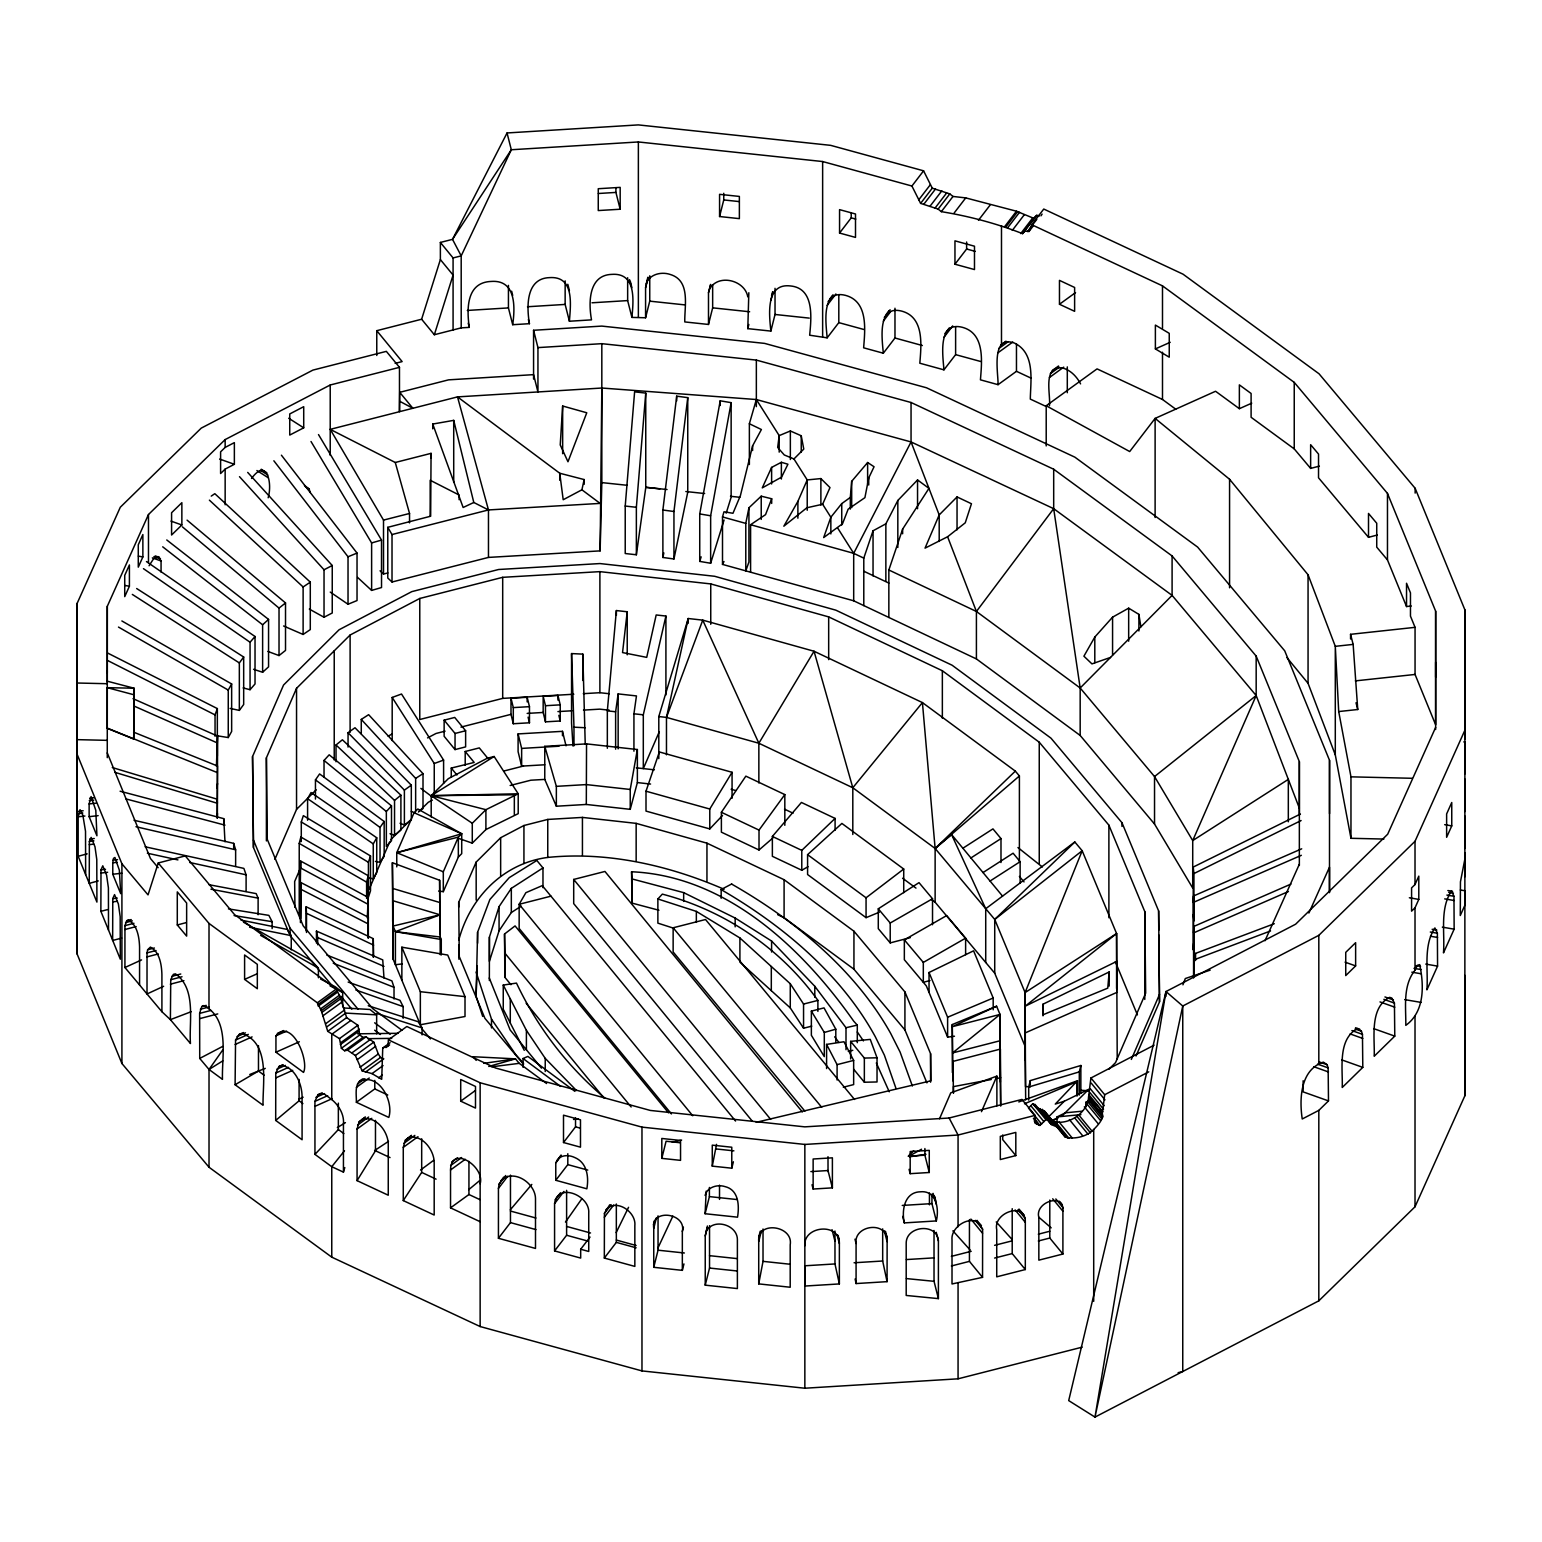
<?xml version="1.0" encoding="UTF-8"?>
<svg xmlns="http://www.w3.org/2000/svg" width="1542" height="1542" viewBox="0 0 1542 1542"><rect width="100%" height="100%" fill="white"/><g stroke="black" fill="none" stroke-linecap="round" stroke-linejoin="round"><path stroke-width="1.5" d="M1082.214 1347.149L958.064 1378.818L804.847 1388.224L641.973 1370.915L480.14 1326.544L331.761 1257.154L209.018 1167.236L121.914 1063.498L77.1 953.958L77.139 603.365L120.295 507.241L201.25 428.117L312.93 370.099L386.348 351.364L399.474 367.343L399.474 411.695L399.725 392.323L448.568 379.852L533.571 374.648L537.946 391.957L537.946 347.605L533.571 330.277L601.785 326.094L764.659 343.403L926.491 387.774L1074.87 457.164L1197.614 547.082L1284.717 650.82L1329.532 760.36L1329.532 813.694M107.265 757.642L107.304 606.276L148.475 514.527L225.151 439.586L330.219 384.999L399.474 367.343M1299.347 865.447L1299.366 761.69L1256.171 656.102L1172.093 555.949L1053.687 469.231L911.052 402.501L756.351 360.096L601.823 343.673L537.946 347.605M1329.493 892.008L1329.532 760.36M1435.641 729.482L1435.641 611.172L1387.472 493.401L1294.239 382.377L1162.495 285.868L1031.733 224.708L1043.761 209.037L1183.042 274.187L1319.027 373.781L1415.151 488.294L1464.9 609.88L1464.861 1095.784L1415.016 1206.788L1318.815 1300.831L1094.993 1417.098L1068.702 1400.599L1165.983 991.545L1295.608 924.217L1387.684 834.222L1435.602 727.477M1464.861 1095.784L1464.9 975.373M1464.861 876.82L1464.861 853.015L1464.861 854.866M1464.861 848.524L1464.861 816.258L1464.861 818.166M1464.881 811.535L1464.881 779.288L1464.881 781.177M1464.9 773.949L1464.9 741.798L1463.782 741.933M1464.861 739.119L1464.9 609.88M77.139 669.96L77.139 672.139M107.285 670.674L107.285 672.832M161.91 1011.725L147.01 993.973L147.03 952.879L147.627 949.776L150.403 947.096C159.77 951.915 161.621 964.984 161.91 974.621L161.91 1011.725L170.391 1019.648L190.456 1043.529C188.818 1021.98 196.759 988.769 175.422 973.831L173.34 974.351L170.738 979.71L170.391 1019.648L191.189 1011.706M489.354 980.539L489.412 937.17L499.068 906.619L511.327 888.365L542.977 867.915L536.847 860.475L509.245 877.649L489.874 899.526L477.596 932.255L476.092 996.171L482.685 1016.39M586.538 743.88L586.307 804.461L630.235 809.338L637.366 782.584L637.366 749.528L586.538 743.88L544.769 746.328L544.769 779.404L556.354 806.215L586.307 804.461M139.57 984.972L124.921 967.509L124.941 925.643L126.714 920.728L128.294 920.073C137.431 924.815 139.243 937.555 139.57 946.981L139.57 984.972L147.01 993.973L163.645 986.282M480.14 1221.707L450.534 1207.849L450.534 1169.973C451.054 1144.28 485.248 1166.639 480.14 1183.813M278.929 1066.563L281.781 1065.445C295.563 1067.854 302.193 1084.585 302.078 1097.268L302.078 1139.731L275.69 1120.417L275.767 1073.078L278.929 1066.563L283.188 1064.655M601.823 388.025L600.127 550.88L488.467 557.414L392.015 582.009L387.774 578.019L387.774 527.325L430.661 516.223L431.066 453.348L395.272 462.484L330.219 429.351L457.511 396.892L601.823 388.025L756.351 399.532L911.052 441.937L1053.687 508.667L1172.093 595.385L1256.171 695.538L1299.366 808.181M855.116 1278.973L856.08 1283.561L887.074 1281.653L887.132 1237.802L885.474 1231.306M981.444 1225.678C972.27 1213.014 950.508 1226.333 952.012 1239.884L952.012 1283.966L982.543 1277.354L982.62 1229.244L977.069 1220.358M600.127 550.88L601.823 482.607L601.823 343.673M605.717 1210.007C615.836 1197.961 636.383 1211.723 634.841 1225.62L634.841 1266.406L604.329 1258.06L604.425 1213.381L609.726 1204.784M476.092 996.171L477.249 965.774M98.264 880.925L89.243 883.354L89.378 841.412L91.151 837.402L94.987 846.77L96.78 859.511L96.915 902.089L78.16 856.273L78.16 816.797L80.03 809.704L82.882 815.313L85.523 831.311L85.658 874.584M89.128 803.941L91.074 796.559L95.797 810.321L96.934 835.783L89.128 816.682L89.128 803.941L95.893 803.17M108.518 930.057L100.866 911.322L101.001 869.804L102.774 865.814L106.61 875.181L108.403 887.903L108.518 930.057L120.315 959.22L120.18 916.7L118.387 903.978L114.551 894.611L112.778 898.601L112.643 940.485L121.664 938.076M1301.699 848.813L1193.585 895.96L1193.238 902.456L1301.352 855.309M1290.982 884.067L1193.913 926.395L1193.566 932.891L1288.437 891.507M1193.585 943.434L1193.238 949.93L1193.219 867.067L1300.407 814.041M804.847 1245.763C803.209 1225.524 840.062 1222.343 839.368 1243.642L839.368 1283.927L804.847 1286.047L804.808 1265.789L834.974 1263.939L839.368 1283.927M133.711 739.023L134.077 688.214L107.265 687.674L107.265 728.344L133.711 739.023L134.077 688.214L107.265 681.198M217.171 818.185L217.48 766.008L133.595 732.142M217.229 817.8L217.48 813.482M1062.901 1211.222C1064.847 1191.966 1034.431 1202.008 1038.845 1217.37L1038.845 1260.161L1062.901 1254.032L1062.901 1211.222L1052.704 1198.809M562.657 406.009L560.228 444.944L567.976 461.752L586.77 412.774L562.657 406.009L562.657 453.695M390.107 1042.7L382.744 1048.04L381.703 1079.323L372.007 1073.618L362.1 1070.823L355.373 1055.499L347.567 1050.179L344.579 1050.757L341.38 1048.29L339.471 1038.614L327.733 1031.347L321.295 1010.665L317.344 1002.801L209.018 923.446L158.248 862.98L185.271 855.906L234.538 914.599L336.233 989.077L340.204 996.961L346.642 1017.624L357.879 1025.276L359.768 1034.952L362.968 1037.419L365.974 1036.822L373.762 1042.141L378.31 1053.957L380.508 1057.465L383.804 1058.795L365.396 1072.153M300.42 922.598L300.883 882.564L368.345 917.278L367.902 937.709M1154.11 1045.168L1090.888 1078.012L1088.575 1097.017C1103.995 1111.955 1107.676 1115.541 1093.702 1129.476C1087.052 1136.57 1074.485 1139.673 1065.214 1137.052L1057.851 1127.337L1051.374 1124.561L1047.905 1120.167L1045.919 1119.665L1039.944 1125.409L1035.067 1123.154L1035.067 1115.386L1021.961 1099.427L949.12 1118.008L804.808 1126.855L650.281 1110.433L495.58 1068.028L406.837 1026.509L388.43 1039.867L387.986 1045.784L382.744 1048.04M625.223 506.046L634.61 391.841L645.751 393.094L645.751 487.677L636.364 554.773L625.223 553.52L625.223 506.046L636.364 507.299L636.364 554.773M636.364 507.299L645.751 393.094M682.335 1270.357L682.335 1231.422C686.595 1212.937 650.724 1208.08 653.75 1228.376L653.75 1267.312L682.335 1270.357L683.954 1263.92M850.317 497.43L851.685 481.316L867.626 462.523L874.063 466.744L868.724 477.962L864.908 497.661L848.158 509.168L842.51 523.76L823.679 537.58L830.849 517.225L841.739 503.617L850.317 497.43L850.317 509.091M1109.18 971.961L1107.754 988.133L1043.105 1014.732L1042.99 1004.208L1109.18 971.961L1109.18 986.07M607.336 748.255L607.336 710.843L616.376 610.555L627.228 611.769L627.228 654.81M112.778 862.826L113.491 858.354L114.918 857.487L119.351 870.189L120.7 893.647L112.778 874.256L112.778 862.826L117.288 862.306M239.183 1034.431L242.075 1033.622C270.602 1042.893 262.506 1083.467 263.046 1105.228L235.097 1084.739L235.56 1040.06L239.183 1034.431L243.443 1032.542M627.228 611.769L622.544 652.574L646.715 657.374L656.179 614.969L665.913 616.048L665.913 694.96M662.887 510.017L676.687 396.159L687.751 397.643L687.751 492.226L673.95 558.975L662.887 557.472L662.887 510.017L673.95 511.501L673.95 558.975M673.95 511.501L687.751 397.643M1102.318 1113.767L1104.689 1094.724L1090.946 1077.974M361.638 1119.569C375.438 1114.943 387.736 1130.961 388.256 1143.605L388.256 1195.223L357.069 1180.632L357.069 1129.014L359.151 1121.805L365.319 1116.89M407.801 1137.977C421.486 1133.389 433.688 1149.272 434.189 1161.82L434.189 1215.038L403.272 1200.582L403.272 1147.364L405.334 1140.193L411.483 1135.317M615.624 749.181L615.624 711.768L618.149 693.9L636.461 695.924L633.935 713.792L633.935 751.205M299.765 917.895L300.69 861.091L368.23 897.444L367.285 917.856M500.919 1180.671C513.37 1168.316 535.286 1182.945 535.498 1198.558L535.498 1248.442L498.432 1238.284L498.432 1188.4L499.068 1184.217L503.579 1177.182M554.58 1203.627C557.472 1181.866 590.143 1195.455 588.736 1212.976L588.736 1251.468L580.679 1249.251L580.679 1258.079L554.58 1250.928L554.58 1203.627L563.929 1191.426M748.834 292.729L747.793 328.639L770.865 331.087C769.285 315.57 765.217 283.092 790.256 285.925C814.677 288.084 811.304 318.057 809.666 335.212L827.148 337.833C826.049 323.897 820.672 289.125 845.382 295.332C868.454 301.403 865.023 329.757 863.636 347.817L883.315 353.214C882.12 339.317 877.032 304.873 901.569 311.079C924.487 317.112 921.268 345.215 919.822 363.218L943.955 369.849C942.875 355.894 937.44 321.064 962.208 327.27C985.299 333.361 981.811 361.753 980.442 379.833L998.059 384.671C998.368 373.145 990.446 334.537 1014.463 343.076C1035.434 353.253 1030.615 380.411 1030.307 399.089L1045.187 406.047M627.652 277.733L627.652 300.594L631.912 317.401L645.578 317.768L645.578 287.776L647.794 277.348M705.793 1232.424C711.845 1217.64 736.999 1224.001 737.384 1239.286L737.384 1288.572L705.234 1285.161L705.234 1235.874L707.393 1226.006M1031.733 224.708L1028.977 231.493L1024.717 231.011L1022.558 233.652C996.633 223.494 968.935 216.15 941.333 211.659L938.134 209.095L920.613 203.39L911.92 186.023L822.638 161.544L638.369 141.96L511.308 149.747L452.519 239.357L440.376 242.441L440.376 259.576L421.621 319.233L434.343 334.73L461.193 327.868L469.288 327.386C466.59 308.728 466.455 282.475 490.992 281.454C516.011 279.449 515.24 306.8 512.696 324.707L529.426 323.685C526.593 306.723 525.841 278.408 549.415 277.637C574.511 275.806 570.675 304.314 569.403 321.237L591.511 319.869C588.427 302.926 588.427 275.112 611.711 274.38C636.48 272.529 633.492 300.478 631.912 317.401M1178.127 1372.688L1182.753 1371.513L1182.753 1006.02L1165.983 991.545L1094.993 1417.098L1182.753 1006.02L1318.815 935.339L1415.016 841.296L1464.861 730.291M199.631 1013.383L201.771 1006.56L203.795 1005.557C230.356 1019.108 221.643 1055.904 222.472 1079.342L209.018 1069.473L199.728 1058.429L199.631 1013.383L210.907 1010.434M216.42 766.278L217.557 736.093L133.036 698.661M216.805 787.866L217.557 783.567M630.235 809.338L630.235 789.465L637.366 749.528M724.065 520.001L710.65 563.254L699.74 561.404L699.74 513.929L720.21 400.804L731.139 402.655L731.139 497.237L726.186 513.178M710.65 563.254L710.65 515.78L731.139 402.655M758.722 1283.888L758.722 1241.503C756.756 1220.281 793.59 1225.485 790.198 1244.837L790.198 1287.242L758.722 1283.888L763.02 1261.356L763.02 1228.993M748.93 507.8L748.93 562.04L745.788 570.868L745.788 523.393L748.93 507.8L761.228 496.177L771.675 498.76L771.675 503.424M662.887 557.472L663.831 552.884M1041.602 1124.079L1028.495 1108.1L1032.812 1103.687L1038.267 1108.602L1044.744 1111.358L1052.107 1121.073C1067.719 1126.508 1087.862 1112.804 1088.575 1097.017M559.746 480.256L559.746 473.24L563.196 499.743L581.912 489.797L584.148 479.562L559.746 473.24L457.511 396.892L488.467 509.939L488.467 557.414M666.472 754.809L666.472 717.396L688.214 618.515L702.747 620.135L814.041 651.244L922.424 702.593L1015.33 771.116L1019.397 775.973L1019.397 862.074M659.321 731.679L643.303 768.61L643.303 714.833L665.913 616.048M1194.048 976.433L1194.048 959.818L1195.551 953.399L1274.29 923.697M1049.447 405.681C1050.892 394.752 1042.238 365.782 1062.265 367.902C1070.495 369.964 1076.759 376.556 1080.576 383.881M1028.707 1100.101L1028.707 1087.014L1030.268 1080.614L1080.865 1065.483L1080.865 1093.297M1079.304 1095.051L1079.304 1071.883L1080.865 1065.483M779.192 452.134L779.192 435.615L756.351 399.532L749.373 423.742L761.401 429.524L752.612 445.831L740.391 495.657L732.97 513.274L723.988 511.79L722.504 516.936L722.504 564.411L853.69 600.802L976.414 658.935L1080.171 735.457L1154.534 824.045L1192.718 888.057L1192.718 840.583L1256.171 695.538L1256.171 656.102M645.578 287.776L648.18 277.406M645.578 317.768L649.741 301.153L649.741 275.787M719.574 216.535L719.574 194.331L739.37 196.432L739.37 218.636L719.574 216.535L723.757 199.94L723.757 193.27M646.233 283.574C649.664 274.129 661.499 271.45 670.25 274.476C690.835 280.605 684.417 306.183 684.783 321.931L708.491 324.456L708.491 292.71L710.573 284.403M708.491 292.71L710.689 284.807M708.491 324.456L712.655 307.841L712.655 285.174M747.793 328.639L748.834 324.475M771.54 296.025L772.581 291.862M770.865 300.17L772.947 291.862M770.865 331.087L775.028 314.472L775.028 288.315M661.807 1158.37L661.807 1138.459L680.542 1140.463L680.542 1160.355L661.807 1158.37L666.086 1141.234L680.157 1142.738M653.442 1224.695L654.521 1220.416M653.75 1228.376L656.429 1217.679M653.75 1267.312L658.048 1250.196L658.048 1215.848M682.335 1231.422L683.414 1227.143M705.099 1195.416C707.258 1186.993 717.55 1184.14 725.087 1186.627C738.811 1189.961 739.389 1205.728 737.539 1217.178L705.099 1213.727L706.178 1191.137M733.394 1161.781L731.775 1168.2L712.269 1166.138L716.548 1144.357M705.099 1213.727L709.397 1196.611L709.397 1187.456M705.234 1235.874L707.393 1227.316M705.234 1285.161L709.532 1268.044L709.532 1225.678M758.645 1237.628L760.245 1231.191M758.722 1241.503L761.42 1230.805M299.225 912.941L299.225 843.416L300.844 837.036L368.23 875.74L368.345 938.211M366.611 898.427L366.611 882.14L368.23 875.74M344.791 1167.564L343.442 1172.132L331.761 1166.696L314.954 1154.38L314.934 1101.373L317.96 1094.666L322.22 1092.777M658.8 758.625L658.8 716.548L688.214 618.515L688.214 623.296M699.74 561.404L701.147 556.855M434.343 334.73L453.078 275.074L440.376 259.576M521.215 906.156L511.327 912.536L499.068 930.79L489.412 961.341L489.412 937.17M158.248 862.98L148.032 894.9L121.914 863.771L77.1 754.25M301.288 841.161L301.288 821.982L303.35 815.641L370.504 855.945L370.504 890.833L368.422 897.174L368.422 862.286L370.504 855.945M359.382 1081.424C378.484 1072.037 394.097 1101.065 388.796 1117.43L356.375 1102.279C356.607 1094.242 353.793 1082.927 363.064 1078.764M888.847 617.455L888.847 569.981L902.629 529.118L928.959 488.371L917.548 479.947L897.83 500.475L885.86 523.837L885.86 580.968M722.523 815.448L709.783 828.921L646.002 811.092L646.002 791.2L659.359 751.956L732.065 772.291L732.065 798.274M863.79 605.601L863.79 558.127L873.042 530.795L885.86 523.837M215.051 736.247L215.051 714.89L217.345 708.588L107.747 653.095M658.8 716.548L666.472 717.396L702.747 620.135L758.857 743.244L758.857 782.989M1415.016 970.207L1417.31 965.311L1419.7 964.617C1424.056 985.222 1424.827 1011.706 1405.803 1025.353C1406.034 1007.042 1402.545 985.704 1415.016 970.207L1415.016 907.795L1418.794 899.391L1418.794 876.145L1415.016 884.549L1411.585 887.884L1411.585 911.149L1415.016 907.795M1464.861 859.125L1460.447 881.831L1460.274 915.524L1464.861 905.327L1464.861 890.756L1460.351 889.985M1182.926 984.818L1185.316 978.534L1210.162 970.13M771.675 498.76L765.545 514.643L750.588 524.723L750.588 572.198M1025.237 1059.932L1025.102 992.566L1082.176 850.741L1074.832 841.99L985.723 908.72L985.723 962.478M289.164 933.43L253.447 847.425L252.541 756.563L283.555 685.034L339.067 629.772L411.81 591.627L498.606 569.499L599.973 563.562L714.659 576.284L835.841 610.169L952.127 665.238L1050.989 738.175L1121.978 822.715L1158.62 910.937L1159.526 1001.78L1136.03 1055.981M266.4 840.93L266.4 757.835L296.546 688.31L350.111 635.015L419.771 598.469L502.692 577.325L599.896 571.639L710.746 583.917L828.671 616.896L942.355 670.751L1039.25 742.222L1108.891 825.163L1144.781 911.573L1145.667 993.125L1115.521 1062.65L1108.833 1069.319M274.881 859.357L296.546 809.377L316.206 789.812M300.324 868.416L294.657 881.504L294.927 907.371M369.155 889.214L389.625 841.99M396.757 866.874L396.757 852.687L414.085 812.73L417.843 808.991L461.713 833.779L461.713 853.651L458.34 857.005L443.306 891.662L438.66 891.064M443.306 891.662L443.306 871.789L458.34 837.113L461.713 833.779L414.085 812.73M458.706 907.101L458.706 902.359L476.17 862.094L500.649 837.73L523.933 825.51L547.757 819.438L582.433 817.414L636.152 823.37L706.949 843.166L784.088 879.711L853.94 931.214L904.923 991.93L930.578 1053.706L930.867 1080.826L756.158 1122.325M458.706 940.35C469.925 897.675 503.135 863.269 547.757 857.429C607.895 851.357 669.132 865.447 724.085 889.271M939.521 1118.779L950.759 1092.854L996.884 1076.123L996.884 1105.865M981.464 1111.686L996.884 1076.123M1131.327 1059.431L1159.526 994.397M807.218 510.248L807.218 479.928L820.884 478.579L829.982 487.58L822.638 504.253L806.89 507.761L783.837 526.207L797.889 501.381L807.218 479.928L793.957 458.957L784.28 454.967L777.688 447.45L779.192 435.615L790.352 430.97L801.242 435.769L803.768 449.088L793.957 458.957M129.412 586.23L124.729 596.638L124.729 575.378L129.412 564.95L129.412 586.23L124.921 585.459M142.866 556.913L138.279 567.148L138.279 544.789L142.866 534.554L142.866 556.913L138.375 556.142M1265.018 940.716L1299.328 864.272M1308.888 913.037L1329.493 867.163L1329.493 892.664M1451.754 825.876L1446.627 837.306L1446.627 813.945L1451.754 802.515L1451.754 825.876L1444.681 824.662M1437.568 966.121L1426.909 989.848C1428.412 969.957 1423.054 945.632 1434.908 927.918L1437.375 933.238L1437.568 966.121L1425.752 964.097M1454.145 929.171L1443.485 952.898C1445.008 933.006 1439.65 908.681 1451.485 890.968L1453.971 896.288L1454.145 929.171L1442.348 927.147M771.617 467.399L762.268 487.889L781.563 477.133L787.923 464.219L781.37 462.292L771.617 467.399L771.617 483.976M657.933 1248.037L672.852 1216.118M557.048 1160.22C561.057 1154.592 569.133 1154.765 574.8 1157.56C587.155 1162.707 588.967 1177.028 586.847 1188.805L555.775 1180.285L555.775 1162.841L561.057 1154.997M1018.78 1101.952L1077.473 1080.749L1055.268 1104.091L1064.25 1101.258L1088.748 1089.307L1061.956 1115.965M616.164 1232.636L628.558 1207.309M149.073 565.76L153.737 558.512L158.402 556.643L161.062 560.98L161.062 572.082M1039.462 215.88L1036.744 215.321L1034.586 217.962L1032.774 217.904L1016.467 211.215L965.735 197.896L952.995 196.451L949.795 193.887L932.274 188.182L923.581 170.815L830.675 145.353L638.33 124.902L507.048 132.959L452.519 239.357L461.193 255.876L461.212 327.887M853.69 600.802L853.69 553.327L911.052 441.937L911.052 402.501M722.504 564.411L723.988 561.539M216.381 735.65L228.255 737.558L228.255 690.084L231.647 683.973L121.876 620.963M228.255 737.558L231.647 731.428L231.647 683.973M275.941 1035.838C291.978 1017.643 309.364 1060.491 303.523 1072.403L275.941 1052.203L275.941 1035.838L286.581 1031.097M307.59 820.228L307.59 798.66L311.06 792.549L376.73 837.769L376.73 872.656L373.26 878.767L368.577 877.996M373.26 878.767L373.26 843.879L376.73 837.769M1140.887 626.823L1138.902 614.391L1128.667 608.165L1112.572 617.166L1094.801 637.058L1083.91 656.198L1091.948 663.889L1110.529 657.412M666.472 717.396L758.857 743.244L814.041 651.244L852.803 787.75L852.803 834.492M709.783 828.921L709.783 809.03L732.065 772.291M357.069 1180.632L375.477 1150.775L375.477 1120.359M1041.004 215.822L1042.103 214.126M403.272 1200.582L421.679 1172.402L421.679 1138.806M709.648 288.952C718.341 273.435 744.979 280.124 747.793 296.893M772.773 838.077L759.011 849.989L721.386 832.16L721.386 812.287L745.846 776.146L784.82 794.593L784.82 825.298M315.455 799.064L315.455 779.886L319.599 773.949L384.17 821.5L384.17 856.388L380.026 862.325L375.4 861.4M380.026 862.325L380.026 827.437L384.17 821.5M565.471 1222.074L581.874 1198.712M209.018 1167.236L209.018 1069.473L222.665 1050.083M251.539 478.463C266.689 457.666 272.587 482.55 268.173 497.777M759.011 849.989L759.011 830.097L784.82 794.593M230.086 708.395L239.338 710.399L239.338 662.925L243.675 657.027L136.66 588.524M239.338 710.399L243.675 704.501L243.675 657.027M976.414 658.935L976.414 611.48L1053.687 508.667L1053.687 469.231M839.561 233.054L839.561 209.635L855.502 213.991L855.502 237.41L839.561 233.054L851.223 217.846L851.223 213.162M911.92 186.023L923.581 170.815M830.136 298.57L833.046 294.773M828.112 301.654L832.487 295.968M827.148 305.374L835.88 293.982M918.666 199.94L930.327 184.732M920.613 203.39L932.274 188.182M923.793 204.276L935.454 189.068M827.148 337.833L838.809 322.625L838.809 294.811M930.173 206.03L941.834 190.842M934.953 208.209L946.615 193.001M938.134 209.095L949.795 193.887M941.333 211.659L952.995 196.451M954.074 213.104L965.735 197.896M886.303 314.317L889.233 310.52M884.298 317.421L890.12 309.807M883.315 321.141L890.601 311.638M978.438 220.294L990.099 205.086M883.315 353.214L894.977 338.006L894.977 308.227M954.961 264.222L954.961 240.841L974.486 246.2L974.486 269.561L954.961 264.222L966.622 249.014L966.622 241.998M1004.459 226.886L1016.467 211.215M1005.673 227.233L1017.701 211.543M1007.562 227.908L1019.57 212.237M1012.304 230.375L1024.331 214.704M1020.746 233.594L1032.774 217.904M944.938 333.592L949.313 327.887M1023.502 232.11L1035.53 216.42M1022.558 233.652L1036.744 215.321M943.955 337.312L952.705 325.902M1027.435 231.551L1036.802 219.369M1028.977 231.493L1032.986 226.269M943.955 369.849L955.616 354.641L955.616 326.75M499.068 1184.217L505.737 1175.505M498.432 1188.4L507.781 1176.218M563.505 1142.526L563.505 1115.174L580.486 1119.82L580.486 1147.171L563.505 1142.526L575.532 1126.836L575.532 1117.719M555.775 1162.841L561.115 1155.883M498.432 1238.284L510.46 1222.613L510.46 1175.12M555.775 1180.285L567.803 1164.615L567.803 1153.705M555.178 1199.772L560.517 1192.795M554.58 1250.928L566.608 1235.258L566.608 1190.347M604.425 1213.381L611.114 1204.668M604.329 1217.255L613.658 1205.073M580.679 1249.251L590.027 1237.069M604.329 1258.06L616.337 1242.37L616.337 1203.994M344.483 1150.814L331.761 1166.696L331.761 1257.154M758.857 743.244L852.803 787.75L922.424 702.593L935.127 848.466L935.127 902.224L994.725 973.195L1025.102 1046.324L1025.681 1099.832M510.306 1209.815L531.817 1184.41M808.027 866.72L801.782 870.247L772.369 856.311L772.369 836.439L801.416 802.457L835.089 818.417L835.089 830.232M243.135 687.925L250.055 689.698L250.055 642.224L255.028 636.518L146.451 561.577M250.055 689.698L255.028 683.973L255.028 636.518M324.032 777.245L324.032 760.457L329.178 754.809L391.495 805.868L391.495 840.756L386.348 846.423L386.348 811.535L391.495 805.868M673.719 928.245L657.875 923.138L657.875 898.967L662.328 894.129C724.297 910.358 780.618 948.118 817.896 1000.411L817.896 1011.398M314.954 1154.38L338.353 1129.554L338.353 1103.128M957.042 496.929L939.194 514.932L925.046 548.142L947.598 536.751L965.253 522.815L971.46 503.752L957.042 496.929L957.042 529.831M1080.171 735.457L1080.171 688.002L1172.093 595.385L1172.093 555.949M431.201 816.952L431.201 795.691L448.317 778.671L487.176 758.279L494.134 756.505L518.208 793.783L518.208 813.656L485.903 829.557L472.276 843.146L459.304 838.597M390.55 839.831L410.249 820.228M418.46 812.056L428.31 802.264L432.377 800.125M472.276 823.274L485.903 809.685L518.208 793.783L431.201 795.691L472.276 823.274L472.276 843.146M908.816 1155.575L913.674 1150.737M1047.731 1117.699L1064.25 1101.258M225.151 447.411L220.602 451.845L220.602 473.529L225.151 469.096L234.365 464.296L234.365 442.631L225.151 447.411L225.151 439.586M181.86 524.974L171.586 535.016L171.586 512.734L181.86 502.692L181.86 524.974L170.989 521.1M1355.63 965.909L1345.742 975.585L1345.742 952.358L1355.63 942.682L1355.63 965.909L1345.067 962.15M1318.815 1110.375L1328.491 1100.911L1328.144 1067.874L1327.122 1064.732L1323.364 1062.13C1300.311 1069.705 1299.231 1098.945 1302.238 1118.991L1318.815 1110.375L1318.815 1300.831M1362.8 1067.372L1342.234 1087.476C1342.966 1069.3 1337.222 1039.019 1357.654 1028.61L1361.413 1031.213L1362.453 1034.335L1362.8 1067.372L1341.675 1059.855M1394.778 1036.128L1374.211 1056.231C1374.944 1038.036 1369.2 1007.774 1389.631 997.346L1391.771 998.002L1394.431 1003.09L1394.778 1036.128L1373.652 1028.61M994.725 973.195L994.725 919.437L1074.832 841.99M852.803 787.75L935.127 848.466L1015.33 771.116M801.782 870.247L801.782 850.374L835.089 818.417M879.364 912.17L866.064 917.663L807.584 874.526L807.584 854.654L841.893 823.428L903.728 869.033L903.728 892.664M253.601 669.305L262.622 672.254L262.622 624.78L268.559 619.402L166.767 539.97M262.622 672.254L268.559 666.857L268.559 619.402M1030.229 1086.859L1025.526 1086.532L1025.102 992.566L994.725 919.437L935.127 848.466L1019.397 775.973M935.127 848.466L951.587 834.607L1002.551 896.114M275.69 1120.417L299.09 1100.795L299.09 1079.4M468.787 1189.614L479.755 1180.517M336.021 761.767L336.021 744.979L342.401 739.774L400.901 795.209L400.901 830.097L394.54 835.321L390.03 833.702M394.54 835.321L394.54 800.414L400.901 795.209M1000.064 1052.666L1000.026 1014.443L952.57 1052.935L952.57 1072.827L952.262 1024.563L996.595 1006.213L1000.026 1014.443L1000.392 1082.137M1256.171 695.538L1154.534 776.57L1154.534 824.045M994.725 919.437L1082.176 850.741L1116.581 933.546L1025.237 1006.174L1116.871 961.321L1116.871 990.003M267.884 651.437L279.025 655.562L279.025 608.107L285.521 602.941L187.083 520.155M279.025 655.562L285.521 650.416L285.521 602.941M510.922 984.702L504.851 977.281L504.542 934.009L515.067 925.913L668.457 1112.765M866.064 917.663L866.064 897.791L903.728 869.033M420.542 1170.031L433.553 1160.413M1000.604 345.08L1006.001 341.168M1059.47 304.256L1059.47 280.374L1074.62 287.467L1074.62 311.33L1059.47 304.256L1075.545 292.595M998.715 348.588L1007.851 341.939M998.059 352.713L1012.786 342.035M998.059 384.671L1016.467 371.314L1016.467 343.924M1052.242 370.62L1058.544 365.994M1050.353 373.665L1059.296 367.189M1049.447 377.501L1063.729 367.131M1046.208 445.927L1046.208 405.758L1097.056 368.885L1162.495 399.474L1175.756 409.208M317.344 1002.801L336.233 989.077M317.633 1004.825L336.541 991.101M318.211 1006.136L337.12 992.412M320.524 1008.931L339.433 995.207M321.295 1010.665L340.204 996.961M321.777 1012.496L340.686 998.773M322.779 1015.927L341.688 1002.223M325.728 1023.676L344.637 1009.952M326.731 1026.895L345.639 1013.171M327.733 1031.347L346.642 1017.624M350.67 1020.592L331.761 1034.297L331.761 1099.562C338.932 1105.479 344.367 1114.558 343.442 1124.118L343.442 1172.132M339.471 1038.614L357.879 1025.276M340.975 1042.546L359.382 1029.189M340.377 1044.589L358.785 1031.232M341.38 1048.29L359.768 1034.952M344.579 1050.757L362.968 1037.419M347.567 1050.179L365.974 1036.822M352.135 1052.723L370.543 1039.366M355.373 1055.499L373.762 1042.141M357.224 1059.682L375.631 1046.324M385.924 1047.596L389.606 1044.936M359.922 1067.315L378.31 1053.957M362.1 1070.823L380.508 1057.465M357.474 1084.026L364.837 1078.687M372.007 1073.618L383.052 1065.599M356.375 1087.361L369.27 1078.012M378.638 1077.819L382.32 1075.14M356.375 1102.279L374.783 1088.922L374.783 1080.402M359.151 1121.805L364.683 1117.796M357.609 1125.024L368.654 1117.025M357.069 1129.014L371.795 1118.336M405.334 1140.193L410.866 1136.184M460.711 1101.161L460.711 1079.535L475.495 1086.455L475.495 1108.081L460.711 1101.161L475.437 1090.483M403.792 1143.393L414.837 1135.394M403.272 1147.364L417.998 1136.685M451.825 1161.897L457.338 1157.888M450.592 1165.559L461.636 1157.541M450.534 1169.973L465.26 1159.295M450.534 1207.849L468.941 1194.51L468.941 1161.357M348.049 747.099L348.049 732.701L354.988 727.747L411.309 785.167L411.309 820.055L404.389 825.009L400.053 823.255M404.389 825.009L404.389 790.121L411.309 785.167M211.235 496.119L214.82 493.691L310.289 582.144L310.289 629.599L303.119 634.456L283.593 625.994M303.119 634.456L303.119 586.982L310.289 582.144M374.59 1150.544L388.507 1141.369M1025.102 992.566L1116.581 933.546L1117.218 1059.219M361.271 733.799L361.271 719.42L368.634 714.678L423.009 773.66L423.009 808.548L419.328 810.919M415.646 810.957L415.646 778.402L423.009 773.66M962.883 848.235L992.952 828.883L1000.989 838.597L1000.989 862.518M970.92 857.95L1000.989 838.597M983.025 872.56L1013.094 853.208L1020.129 861.689L1020.129 883.238M990.06 881.041L1020.129 861.689M910.262 937.652L890.216 942.894L878.285 928.669L878.285 908.797L919.013 882.641L932.524 898.755L932.524 924.737M209.018 1069.473L222.761 1060.896M485.903 829.557L485.903 809.685L431.201 795.691L494.134 756.505M337.351 1127.588L345.427 1122.653M235.097 1084.739L258.478 1071.054L258.478 1045.611M890.216 942.894L890.216 923.022L932.524 898.755M954.459 1036.224L947.617 1037.13L926.337 985.916L904.344 959.722L904.344 939.849L946.653 915.582L965.62 938.153L965.62 954.691M929.98 980.539L923.311 982.293L923.311 962.42L965.62 938.153M1085.819 1107.06L1085.819 1102.318L1089.789 1100.082M909.24 1156.057L921.557 1149.214M388.102 736.132L392.323 733.915M427.558 737.905L436.02 733.472L445.079 731.159M721.174 898.292L721.174 889.503L731.698 883.971M1051.393 1121.497L1057.735 1118.181M199.728 1058.429L222.607 1046.44M303.716 427.828L289.742 435.075L289.742 413.95L303.716 406.683L303.716 427.828L288.701 418.248M332.243 565.509L332.243 612.984L324.032 617.243L324.032 569.769L332.243 565.509L247.703 472.411M1104.631 1094.762L1148.751 1071.844M1193.219 914.522L1193.932 921.037L1193.932 873.562L1301.12 820.537M1057.041 1124.041L1057.041 1116.909L1065.445 1112.804L1082.156 1111.204M929.036 992.373L929.036 972.501L973.58 950.816L993.183 998.002L993.183 1009.817M298.801 1099.234L303.119 1097.191M473.799 502.48L463.14 507.491L432.743 424.05L453.714 420.368L473.799 502.48L488.467 509.939L600.127 503.405L581.912 489.797M996.595 1006.213L952.301 1026.683L1000.026 1014.443M124.921 967.509L141.556 959.914M1155.382 348.916L1169.241 357.185L1169.241 333.342L1155.382 325.073L1155.382 348.916L1170.224 342.285M1046.208 405.758L1129.688 451.555L1155.112 418.402L1215.559 391.263L1239.363 408.688L1251.738 403.175M244.6 979.382L257.321 988.711L257.321 964.328L244.6 954.999L244.6 979.382L257.36 973.696M236.967 1036.629L245.467 1032.851M235.56 1040.06L248.32 1034.374M235.097 1044.493L252.098 1036.899M277.309 1033.41L283.689 1030.557M275.941 1052.203L299.341 1041.775M276.866 1069.165L285.386 1065.387M275.767 1073.078L288.527 1067.372M275.69 1077.954L292.71 1070.36M315.956 1097.364L324.456 1093.586M314.934 1101.373L327.675 1095.687M314.954 1106.346L331.973 1098.752M1051.74 1120.494L1057.87 1117.777M1025.526 1032.774L1117.218 992.258M523.066 1067.353L523.066 1058.525L527.884 1056.405L574.935 1091.37M947.617 1037.13L947.617 1017.238L993.183 998.002M317.96 1094.666L324.186 1093.914L331.761 1099.562M1024.466 1103.802L1077.048 1081.636L1077.048 1096.092M357.031 553.077L357.031 600.551L348.029 604.252L348.029 556.778L357.031 553.077L281.415 455.198M249.765 1074.485L265.263 1068.375M402.289 963.923L395.407 964.714L395.407 931.657L440.01 914.811L440.241 954.671M1194.048 959.818L1270.55 930.944M392.188 740.584L392.188 697.447L401.518 694.016L443.595 760.09L443.595 783.355M434.246 793.745L434.246 763.502L443.595 760.09M1028.707 1087.014L1079.304 1071.883M443.306 871.789L396.757 852.687L461.713 833.779M381.529 540.086L381.529 587.541L371.622 590.413L371.622 542.938L381.529 540.086L318.5 434.574M488.775 1066.466L515.471 1058.853L519.249 1063.344L546.6 1083.525M824.295 1032.446L835.803 1029.189L824.026 1007.89L811.362 1011.128L811.362 1035.28L824.295 1056.617L824.295 1032.446L811.362 1011.128M78.16 856.273L87.181 853.844M1239.363 408.688L1239.363 384.883L1251.102 393.48L1251.102 417.284L1294.239 448.895L1310.642 468.402L1319.374 466.127M1310.642 468.402L1310.642 444.694L1318.526 454.08L1318.526 477.808L1368.506 537.329L1377.237 535.035M126.714 920.728L131.205 919.552M125.557 922.636L132.323 920.863M124.941 925.643L133.961 923.292M124.921 929.518L136.178 926.569M177.291 924.969L186.64 936.11L186.64 903.034L177.291 891.893L177.291 924.969L186.293 922.598M147.627 949.776L154.393 948.002M147.03 952.879L156.031 950.527M147.01 956.888L158.286 953.939M171.74 976.356L180.761 974.004M170.738 979.71L182.014 976.761M170.391 984.182L183.922 980.635M201.771 1006.56L206.262 1005.384M200.344 1009.239L209.346 1006.887M199.728 1018.626L217.75 1013.904M953.207 1081.212L953.207 1061.339L1000.392 1049.08L1000.7 1106.096M1000.295 1040.696L952.57 1052.935L952.262 1024.563M440.376 242.441L453.078 257.938L461.193 255.876L511.308 149.747L507.048 132.959M376.768 355.47L376.768 330.682L421.621 319.233M395.157 363.372L402.134 361.599L376.768 330.682M330.219 429.351L383.515 520.097L409.536 513.467L395.272 462.484M387.774 527.325L392.015 534.534L488.467 509.939M380.084 570.81L383.515 574.029L387.852 572.93M573.817 694.228L502.692 698.391L419.771 719.516L419.771 598.469M444.135 720.153L454.717 717.454L465.626 730.754L465.626 746.887L455.044 749.585L444.135 736.286L444.135 720.153L455.044 733.452L455.044 749.585M460.962 727.111L511 714.351L511 698.218L527.171 697.273L529.465 706.66L529.465 722.793L513.293 723.738L511 714.351M455.044 733.452L465.626 730.754M465.202 765.333L465.202 751.494L479.292 747.909L488.274 758.857M503.81 771.039L523.47 766.027M510.151 785.495L530.853 780.213L544.769 779.404M752.342 1121.227L573.701 903.612L573.701 879.441L604.946 871.461L802.341 1111.917M735.573 1121.053L550.957 896.172L519.153 904.287L519.153 928.457L671.425 1113.941M804.866 1111.107L673.141 951.954L673.141 927.783L705.523 919.514L854.538 1099.465M657.875 898.967L696.348 911.399L739.909 937.96L790.275 983.738L803.555 1004.054L817.896 1000.411M739.909 937.96L739.909 962.131L790.275 1007.909L803.555 1028.225L811.747 1026.143M837.094 1080.017L837.094 1064.635L853.651 1060.414L843.956 1041.756L826.589 1044.397L826.589 1068.567M843.32 1087.226L853.651 1084.585L853.651 1060.414M1035.067 1115.386L958.064 1135.028L804.847 1144.434L641.973 1127.125L480.14 1082.773L388.43 1039.867M1015.812 1155.594L1000.315 1159.545L1000.315 1136.358L1015.812 1132.406L1015.812 1155.594L1002.705 1139.615L1002.705 1134.97M951.375 1256.364L971.209 1251.294M994.609 1245.319L1012.207 1240.847M1038.306 1234.198L1049.794 1231.248M1038.306 1240.982L1049.794 1238.053L1062.901 1254.032M951.375 1265.982L969.436 1261.375L982.543 1277.354M994.609 1258.06L1012.207 1253.588L1025.314 1269.548L996.73 1276.834L996.73 1229.649C992.894 1212.532 1026.047 1200.967 1025.314 1222.363L1025.314 1269.548M100.866 911.322L107.632 909.587M396.757 852.687L458.34 837.113L458.34 857.005M451.266 777.284L451.266 768.07L474.184 762.442L465.202 751.494M441.282 954.98L441.282 939.521L395.407 931.657L393.094 926.048L440.01 914.811L440.01 934.683M672.293 1142.256L681.622 1140.039M857.294 1025.102L853.709 1021.17C802.187 947.752 725.897 875.817 631.584 871.77L631.969 878.921L683.665 892.625L735.168 918.049L771.598 941.044L814.793 986.282L845.999 1027.724L857.294 1025.102L857.294 1042.681M848.273 1051.355L852.784 1050.314M991.255 1079.516L953.476 1086.609L953.476 1093.22M995.978 1078.629L1000.7 1077.742M439.624 880.27L439.875 922.424L439.624 880.27L392.4 862.73L393.094 959.124L420.349 1024.755L465.009 1016.506L465.009 996.633L447.739 955.057L401.864 947.193L401.864 980.269M573.547 1119.473L577.999 1118.74M909.549 1156.828L925.99 1154.303M524.261 1050.333L503.251 1009.239L503.251 985.068L516.474 983.102C537.464 1027.358 567.148 1066.197 604.753 1097.962M483.783 1063.344L515.471 1058.853L473.163 1056.733L476.208 1060.356M491.32 1066.852L519.249 1063.344M1085.819 1102.318L1090.56 1101.72M1368.506 537.329L1368.506 513.447L1376.736 523.258L1376.736 547.14L1387.472 559.919L1406.535 606.546L1411.277 606.006M89.648 798.197L94.158 797.677M89.263 800.626L93.773 800.125M78.661 811.285L83.172 810.764M78.295 813.617L82.805 813.097M78.16 816.797L84.926 816.026M89.128 816.682L98.148 815.641M89.764 839.021L94.274 838.501M89.378 841.412L93.889 840.891M89.243 844.65L93.754 844.129M113.029 860.185L117.539 859.665M101.001 869.804L105.511 869.303M100.866 873.061L107.632 872.29M112.778 874.256L121.799 873.215M112.778 898.601L117.288 898.099M112.643 901.858L117.153 901.338M1350.561 639.024L1350.561 634.321L1415.055 627.343L1415.055 674.452L1435.641 724.779L1435.641 662.289M1383.887 839.06L1350.965 838.289L1335.295 754.848L1335.295 646.329L1338.707 711.556L1357.75 709.513L1353.144 644.402L1335.295 646.329L1308.059 574.78L1229.572 479.273L1155.112 418.402L1155.112 517.495M1355.341 680.889L1415.055 674.452M850.644 1058.949L850.644 1041.37L870.266 1039.404L877.032 1057.793L877.032 1081.964L864.349 1082.233L853.69 1069.242M1057.041 1116.909L1080.903 1114.635M598.392 193.502L615.913 192.422L620.173 209.23L598.257 210.56L598.257 188.722L620.173 187.372L620.173 209.23M467.322 310.443L508.436 307.918L512.696 324.707M527.518 306.742L565.143 304.429L569.403 321.237M592.012 302.791L627.652 300.594M908.18 1156.211L924.892 1155.189L929.267 1172.498L910.185 1173.674L909.086 1169.337M810.88 1171.592L827.996 1170.551L832.391 1187.86L813.135 1189.036L812.036 1184.719M902.243 1205.439L931.946 1203.608L936.322 1220.936L904.325 1222.902L902.687 1216.407M854.075 1262.763L882.679 1261.009L887.074 1281.653M906.407 1259.563L934.028 1257.867M583.3 693.669L599.896 692.705L609.341 693.746M543.169 696.329L557.934 695.461L560.228 704.848L560.228 720.981L545.463 721.849L543.169 712.462L543.169 696.329L545.463 705.716L545.463 721.849M511 698.218L513.293 707.605L529.465 706.66M545.463 705.716L560.228 704.848M527.171 713.406L543.169 712.462M557.934 711.594L571.889 710.785M583.493 710.11L599.761 709.147L609.263 710.207M544.75 764.774L521.639 766.123L518.093 751.648L518.093 733.915L562.483 731.332L566.03 745.808M518.093 733.915L521.639 748.41L559.014 746.212M544.769 746.328L556.354 786.343L586.307 784.589L630.235 789.465M850.644 1041.37L864.349 1058.063L877.032 1057.793M357.686 1033.815L398.26 1033.294M367.825 1038.672L391.707 1038.364M431.201 795.691L514.334 794.785L514.334 814.658M77.119 683.01L107.265 683.723M77.1 739.64L107.265 740.353M1338.707 711.556L1350.965 776.84L1412.106 778.286M572.988 746.02L571.562 723.082L571.562 653.577L582.818 654.116L585.228 744.015M571.562 653.577L573.971 727.188L585.228 727.728M343.577 1007.967L369.926 1009.47L376.653 1014.848L376.653 1033.834M345.504 1013.075L376.653 1014.848M1079.593 1090.175L1088.999 1090.811M906.407 1278.588L934.028 1281.306L938.403 1298.615L906.195 1295.453L906.195 1242.91C906.484 1225.582 937.189 1222.748 938.403 1240.944L938.403 1298.615M723.757 199.94L739.138 201.578M649.741 301.153L684.34 304.834M712.655 307.841L749.643 311.773M775.028 314.472L809.261 318.115M601.823 482.607L627.266 485.306M645.886 487.291L667.05 489.546M685.843 491.532L704.636 493.536M730.503 496.293L739.89 497.295M716.548 1149.002L733.896 1150.852M709.397 1196.611L737.192 1199.56M658.048 1250.196L684.378 1252.991M709.532 1255.67L737.076 1258.6M763.02 1261.356L790.005 1264.228M709.532 1268.044L737.076 1270.974M645.867 487.33L659.937 488.891M607.336 710.843L615.624 711.768M633.935 713.792L643.303 714.833M636.287 767.82L654.367 769.824M637.366 782.584L650.57 784.049M401.864 947.193L420.349 991.699L465.009 996.633M395.407 931.657L440.241 937.016L441.282 939.521M228.447 908.893L268.867 915.37L272.124 921.673L272.124 928.612M234.095 915.582L272.124 921.673M699.74 513.929L710.65 515.78M1447.861 890.544L1452.583 891.353M1448.709 892.355L1453.431 893.165M1446.878 895.073L1453.971 896.288M1444.7 898.89L1454.145 900.509M1409.349 897.772L1418.794 899.391M1432.132 929.306L1436.855 930.115M1430.301 932.023L1437.375 933.238M1430.475 936.245L1437.568 937.459M1415.826 965.639L1420.548 966.448M1413.995 968.357L1421.069 969.571M1411.817 972.173L1421.261 973.792M1404.723 999.621L1421.261 1002.435M208.999 884.703L256.184 893.628L258.112 898.138L258.112 914.734M210.946 889.194L258.112 898.138M241.015 920.111L287.294 929.44L291.245 935.628L291.245 949.853M249.592 927.224L291.245 935.628M145.141 846.789L243.887 868.397L246.103 874.815L246.103 891.43M147.357 853.208L177.928 859.896M189.666 862.479L246.103 874.815M134.019 820.267L233.69 843.358L235.637 849.796L235.637 866.411M135.966 826.724L235.637 849.796M631.584 871.77L631.969 903.092L658.935 910.243M120.103 791.219L223.744 818.648L224.978 841.759M125.962 798.929L224.978 825.143M107.265 687.674L133.711 694.71M966.622 249.014L975.296 251.385M851.223 217.846L855.771 219.08M838.809 322.625L863.886 329.487M894.977 338.006L922.347 345.524M955.616 354.641L980.712 361.503M575.532 1126.836L579.773 1128.012M567.803 1164.615L587.772 1170.089M510.46 1211.048L535.941 1218.026M566.608 1226.43L590.528 1232.983M616.337 1240.057L636.133 1245.493M616.337 1242.37L636.133 1247.806M566.608 1235.258L588.35 1241.214M510.46 1222.613L535.941 1229.61M722.504 516.936L745.788 523.393M750.588 524.723L853.69 553.327L863.79 558.127M731.139 789.253L735.765 790.545M646.002 791.2L709.783 809.03M392.4 862.73L392.67 888.423L439.875 902.552M393.094 959.124L392.805 900.682L440.01 914.811M112.296 767.53L217.171 799.199L217.383 803.286L114.783 772.311M368.268 1005.75L418.171 1021.729L422.084 1027.916L422.084 1034.894M376.749 1013.383L422.084 1027.916M348.164 982.1L399.976 1000.315L403.156 1006.618L403.156 1018.26M355.855 990.003L403.156 1006.618M219.677 459.073L234.365 464.296M155.222 555.891L159.578 557.452M153.949 556.585L160.484 558.917M152.35 557.876L161.062 560.98M1384.947 996.942L1393.39 999.948M1383.868 999.332L1394.431 1003.09M1379.994 1001.914L1394.778 1007.177M1355.553 1027.743L1359.793 1029.246M1355.09 1028.957L1361.413 1031.213M1351.891 1030.576L1362.453 1034.335M1350.117 1033.93L1362.8 1038.441M1318.68 1061.725L1327.122 1064.732M1317.581 1064.115L1328.144 1067.874M1313.707 1066.698L1328.491 1071.96M1328.491 1100.911L1303.144 1091.89L1303.144 1080.749M326.788 955.038L391.919 980.905L394.02 987.323L394.02 998.965M333.245 963.191L394.02 987.323M106.726 727.92L217.094 772.503M316.457 943.087L316.457 931.098L382.744 959.914L383.997 978.033M316.457 931.098L317.691 937.594L383.997 966.391M134.058 706.063L216.42 742.531M411.29 811.343L415.646 813.289M304.468 485.402L309.171 489.065L310.231 492.457M1016.467 371.314L1031.27 378.233M374.783 1088.922L387.755 1094.993M375.477 1150.775L390.03 1157.579M421.679 1172.402L436.097 1179.148M468.941 1194.51L479.832 1199.599M888.847 569.981L976.414 611.48L1080.171 688.002L1154.534 776.57L1192.718 840.583L1288.322 779.385L1288.322 821.79M863.79 571.215L888.847 583.088M784.492 809.145L793.031 813.193M721.386 812.287L759.011 830.097M772.369 836.439L801.782 850.374M777.669 914.657L784.088 917.702L853.94 969.205L904.923 1029.921L926.915 1082.87M306.145 930.77L306.145 906.792L373.26 938.654L373.627 956.792M306.145 906.792L306.511 913.307L373.627 945.15M107.593 660.496L215.051 714.89M300.42 889.04L367.902 923.754M320.485 978.977L335.289 986.784L342.69 992.528L342.69 1006.83M330.007 985.839L342.69 992.528M399.725 401.286L412.851 408.283L399.725 392.323M299.765 867.548L367.285 903.901M309.325 609.09L324.032 617.243M243.52 922.212L311.638 960.82L318.404 968.125L318.404 977.763M260.617 935.377L318.404 968.125M118.483 627.074L228.255 690.084M299.225 843.416L366.611 882.14M301.288 821.982L368.422 862.286M305.412 486.674L309.171 489.065M261.234 469.231L266.862 472.816M260.328 470.214L267.845 474.994M256.897 470.541L268.173 477.712M132.323 594.422L239.338 662.925M330.258 592.089L348.029 604.252M307.59 798.66L373.26 843.879M143.464 568.67L250.055 642.224M258.478 1071.054L264.067 1075.159M299.09 1100.795L302.887 1103.571M338.353 1129.554L343.827 1133.563M1017.932 847.56L1042.353 866.97M902.59 878.227L915.987 888.115M931.31 899.41L935.127 902.224M807.584 854.654L866.064 897.791M315.455 779.886L380.026 827.437M401.884 1030.191L372.817 1008.738L303.176 925.817L267.286 839.388L266.4 757.835M374.648 1022.809L390.165 1034.258M374.648 1030.191L380.469 1034.489M523.066 1058.525L560.594 1086.416M420.87 788.386L432.338 796.963M162.7 546.812L262.622 624.78M324.032 760.457L386.348 811.535M182.399 526.844L279.025 608.107M1038.788 1217.197L1051.181 1227.837M357.609 577.44L371.622 590.413M209.384 500.148L303.119 586.982M336.021 744.979L394.54 800.414M348.049 732.701L404.389 790.121M503.251 985.068L526.4 1030.364L545.232 1058.371L576.477 1090.56M936.322 1220.936C939.329 1209.024 936.38 1190.096 920.323 1191.812C904.422 1192.139 901.453 1210.47 904.325 1222.902M361.271 719.42L415.646 778.402M239.492 476.671L324.032 569.769M523.586 1063.286L515.741 1054.651L491.493 1019.146L476.092 972.019M996.248 1221.939L1011.88 1239.267M952.898 1230.844L970.091 1249.926M1019.397 876.415L1024.023 881.908M878.285 908.797L890.216 923.022M904.344 939.849L923.311 962.42M523.567 1064.385L484.94 1018.395L459.285 956.618L458.706 902.359M422.123 1029.015L430.449 1038.942M252.541 756.563L253.447 840.043L290.089 928.245L358.052 1009.2M331.761 985.261L290.089 935.628L290.089 928.245M341.013 996.286L351.827 1009.162M158.151 867.664L150.461 858.508L107.265 752.901M673.141 927.783L821.713 1107.291M550.957 896.172L542.264 885.628L525.88 892.683L519.153 904.287L692.743 1115.753M1286.934 657.605L1308.059 683.318L1335.295 754.848M1091.216 1083.101L1104.959 1099.851M1090.483 1088.999L1104.226 1105.749M1089.789 1092.449L1103.532 1109.199M1089.018 1094.897L1102.761 1111.647M1088.941 1098.251L1102.684 1115.001M1089.23 1099.639L1102.973 1116.389M1088.999 1100.699L1102.742 1117.449M1088.112 1102.164L1101.855 1118.914M1086.724 1103.725L1100.468 1120.475M1084.315 1106.828L1098.058 1123.578M1078.533 1114.693L1092.006 1131.115M1077.26 1116.774L1090.522 1132.927M1074.986 1118.278L1088.093 1134.257M1069.377 1119.569L1082.484 1135.548M1059.103 1122.017L1072.21 1137.996M1055.923 1122.403L1069.03 1138.362M1054.458 1121.978L1067.565 1137.957M1044.744 1111.358L1057.851 1127.337M1047.403 1115.02L1060.511 1130.999M1042.238 1109.276L1065.214 1137.052M1039.867 1108.525L1052.974 1124.484M1034.798 1104.207L1049.562 1121.978M1037.65 1108.081L1051.374 1124.561M1032.812 1103.687L1045.919 1119.665M1030.769 1105.653L1043.876 1121.632M1034.123 1118.316L1039.944 1125.409M1033.41 1118.336L1039.231 1125.448M1034.181 1120.861L1037.091 1124.407M1059.335 1201.237L1062.245 1204.784M1055.827 1198.963L1063.113 1207.829M1018.992 1209.063L1024.139 1215.231M1018.009 1209.699L1025.295 1218.566M1015.118 1209.93L1025.314 1222.363M975.334 1220.377L982.62 1229.244M970.901 1219.067L982.543 1233.253M573.701 879.441L770.672 1119.376M451.266 768.07L456.933 774.971M504.542 934.009L504.851 953.11L631.141 1106.983M526.15 1003.244L603.751 1097.769M541.473 1068.143L510.132 1029.94L489.277 977.975M273.859 460.788L348.029 556.778M834.665 1036.822L838.906 1042.469M208.98 1008.796L209.018 923.446M392.188 697.447L434.246 763.502M822.638 504.253L830.849 517.225L830.849 533.937M837.807 528.231L853.69 553.327M311.002 441.494L371.622 542.938M949.12 1118.008L958.064 1135.028L958.064 1226.757M826.589 1044.397L837.094 1064.635M876.319 1062.939L889.252 1091.775M951.587 834.607L985.723 908.72M1115.329 961.726L1137.418 1014.906M929.036 972.501L947.617 1017.238M1415.055 627.343L1410.467 616.145L1410.467 592.86L1406.535 583.262L1406.535 606.546M1435.641 677.15L1435.641 611.172M911.052 441.937L939.194 514.932L939.194 541.435M947.598 536.751L976.414 611.48M887.132 1237.802C883.45 1220.686 853.651 1226.295 856.08 1243.507L856.08 1283.561M912.363 1086.011L900.123 1052.126L890.659 1033.371A640.123 369.579 0 0 0 731.583 884.048M895.998 1088.459L884.376 1055.152L875.297 1036.725A629.444 363.411 0 0 0 721.058 889.561M1350.561 634.321L1353.144 644.402M1356.016 702.747L1357.75 709.513M934.683 1196.515L935.782 1200.832M934.124 1195.628L936.322 1204.283M933.083 1193.354L934.182 1197.691M936.225 1232.289L938.403 1240.944M884.318 1230.786L887.074 1241.599M630.312 281.376L631.912 287.679M629.541 279.661L630.601 283.863M854.981 1239.17L856.08 1243.507M838.038 1235.315L839.137 1239.633M837.171 1234.988L839.368 1243.642M832.044 1229.706L834.916 1241.002M567.803 284.287L569.403 290.59M528.366 319.483L529.426 323.685M511.636 291.187L512.696 295.389M468.228 323.184L469.288 327.386M558.859 715.353L560.228 720.981M528.096 717.165L529.465 722.793M1053.687 508.667L1080.171 688.002M1193.219 867.067L1193.932 873.562M1158.755 930.231L1158.62 910.937M1158.813 935.011L1159.526 1001.78M1000.026 1047.519L1000.623 1103.648M953.207 1061.339L953.322 1092.7M458.745 945.053L458.899 959.22M392.805 900.682L393.094 926.048M77.139 707.47L77.139 709.378M77.1 778.749L77.119 780.541M77.119 742.049L77.119 744.728M1415.151 488.294L1415.151 493.093M1415.016 841.296L1415.016 884.549M1415.016 1016.332L1415.016 1206.788M1387.472 493.401L1387.472 559.919M1350.965 776.84L1350.965 838.289M1318.815 935.339L1318.815 1064.423M1308.059 574.78L1308.059 683.318M1299.366 761.69L1299.366 815.294M1294.239 382.377L1294.239 448.895M1229.572 479.273L1229.572 587.791M1195.551 953.399L1195.551 960.531M1193.913 926.395L1193.913 973.869M1193.585 895.96L1193.566 977.975M1165.983 991.545L1165.983 996.363M1162.495 285.868L1162.495 328.388M1162.495 352.231L1162.495 399.474M1144.781 911.573L1144.781 999.409M1138.902 614.391L1138.902 630.986M1128.667 608.165L1128.667 641.202M1121.978 822.715L1121.978 826.416M1116.581 933.546L1116.581 988.538M1112.572 617.166L1112.572 655.099M1108.891 825.163L1108.891 917.741M1094.801 637.058L1094.801 662.674M1093.702 1129.476L1093.702 1301.332M1077.473 1080.749L1077.473 1094.859M1067.295 366.9L1067.295 392.728M1049.794 1200.062L1049.794 1238.053M1042.99 1004.208L1042.99 1015.831M1039.25 742.222L1039.25 863.289M1030.268 1080.614L1030.268 1084.99M1012.207 1208.677L1012.207 1253.588M1001.49 225.652L1001.49 344.309M969.436 1219.587L969.436 1261.375M958.064 1283.599L958.064 1378.818M942.355 670.751L942.355 718.225M934.028 1230.477L934.028 1281.306M931.946 1194.106L931.946 1203.608M930.578 1053.706L930.578 1082.195M929.267 1172.498L929.267 1150.371L910.185 1151.527L910.185 1173.674M929.44 1192.988L929.44 1204.842M924.892 1148.539L924.892 1155.189M917.548 479.947L917.548 508.744M904.923 991.93L904.923 1029.921M902.629 529.118L902.629 533.783M897.83 500.475L897.83 547.468M882.679 1228.878L882.679 1261.009M873.042 530.795L873.042 575.918M868.724 477.962L868.724 485.017M867.626 462.523L867.626 484.072M864.349 1058.063L864.349 1082.233M853.94 931.214L853.94 969.205M851.685 481.316L851.685 507.684M845.999 1027.724L845.999 1049.697M841.739 503.617L841.739 524.974M835.803 1029.189L835.803 1042.373M834.974 1231.036L834.974 1263.939M832.391 1187.86L832.391 1157.83L813.135 1159.006L813.135 1189.036M828.671 616.896L828.671 659.629M827.996 1156.693L828.035 1171.612M822.638 161.544L822.638 336.58M820.884 478.579L820.884 504.986M814.793 986.282L814.793 997.269M804.847 1144.434L804.847 1388.224M803.555 1004.054L803.555 1028.225M801.242 435.769L801.242 452.288M797.889 501.381L797.889 518.189M790.352 430.97L790.352 459.535M790.275 983.738L790.275 1007.909M784.088 879.711L784.088 917.702M781.37 462.292L781.37 479.042M771.598 941.044L771.598 952.031M771.308 966.506L771.308 990.677M761.228 496.177L761.228 519.403M756.351 360.096L756.351 406.645M752.612 445.831L752.612 450.534M749.373 423.742L749.373 464.527M735.168 918.049L735.168 926.838M731.775 1168.2L731.775 1147.229L712.269 1145.147L712.269 1166.138M720.21 400.804L720.21 405.527M719.516 1185.162L719.516 1199.387M710.746 583.917L710.746 624.279M706.949 843.166L706.949 881.157M696.348 911.399L696.348 922.386M683.665 892.625L683.665 901.415M676.687 396.159L676.687 400.881M641.973 1127.125L641.973 1370.915M638.369 141.96L638.369 316.997M636.152 823.37L636.152 861.361M631.969 878.921L631.969 903.092M618.149 693.9L618.149 748.853M616.376 610.555L616.376 615.335M615.913 188.047L615.913 192.422M599.896 571.639L599.896 692.705M584.148 479.562L584.148 484.361M582.818 654.116L582.818 680.485M582.433 817.414L582.433 855.405M573.971 727.188L573.971 745.788M565.143 280.856L565.143 304.429M562.483 731.332L562.483 735.746M557.934 695.461L557.934 700.087M556.354 786.343L556.354 806.215M547.757 819.438L547.757 857.429M545.232 1058.371L545.232 1071.555M542.977 867.915L542.977 887.691M533.571 330.277L533.571 379.12M527.171 697.273L527.171 701.88M526.4 1030.364L526.4 1050.141M523.933 825.51L523.933 863.501M521.639 748.41L521.639 766.123M513.293 707.605L513.293 723.738M511.327 888.365L511.327 912.536M510.286 998.811L510.286 1022.982M508.436 285.366L508.436 307.918M504.851 953.11L504.851 977.281M502.692 577.325L502.692 698.391M500.649 837.73L500.649 875.721M499.068 906.619L499.068 930.79M491.493 1019.146L491.493 1027.936M480.14 1082.773L480.14 1326.544M477.596 932.255L477.596 943.241M476.17 862.094L476.17 900.085M459.111 499.685L459.111 495.001L430.179 480.256L430.179 516.262M453.714 420.368L453.714 482.338M453.078 257.938L453.078 329.949M432.743 424.05L432.743 428.849M431.066 453.348L431.066 458.051M420.349 991.699L420.349 1024.755M409.536 513.467L409.536 522.854M392.67 888.423L392.67 921.499M392.015 534.534L392.015 582.009M383.515 520.097L383.515 574.029M373.26 938.654L373.26 957.274M350.111 635.015L350.111 732.334M334.228 650.82L334.228 760.013M330.219 384.999L330.219 455.372M317.691 937.594L317.691 944.783M306.511 913.307L306.511 932.486M300.844 837.036L300.844 841.816M300.69 861.091L300.69 868.3M300.883 882.564L300.883 918.512M296.546 688.31L296.546 809.377M253.447 840.043L253.447 847.425M233.69 843.358L233.69 848.1M225.151 469.096L225.151 504.793M223.744 818.648L223.744 823.409M217.557 736.093L217.383 817.53M217.345 708.588L217.345 756.043M148.475 514.527L148.475 562.522M121.914 863.771L121.914 1063.498M107.304 606.276L107.285 682.296M77.139 603.365L77.1 953.958M857.275 1031.984A629.444 363.411 0 0 1 863.404 1040.927"/></g></svg>
